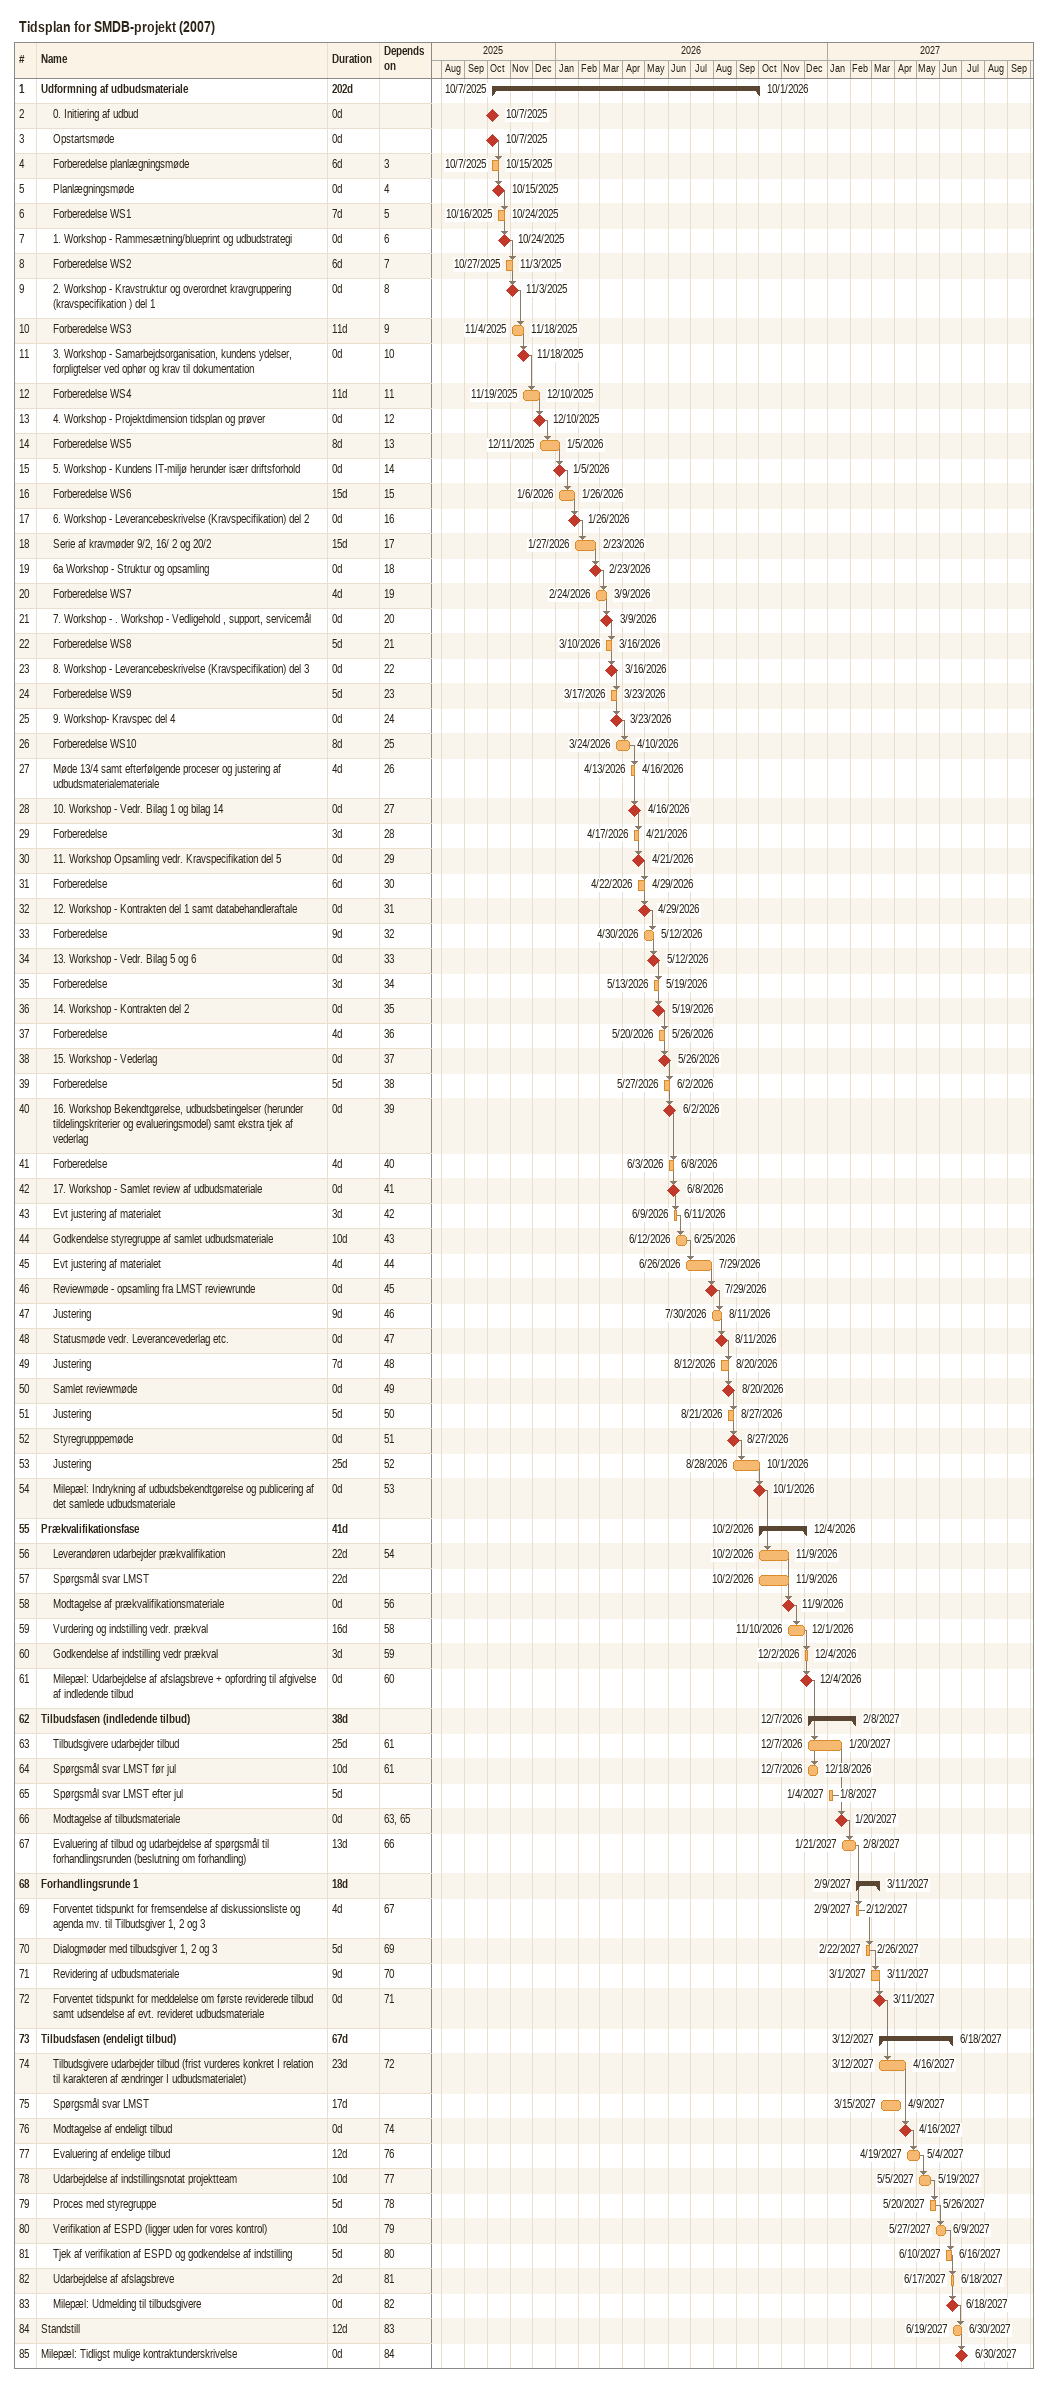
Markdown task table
Tidsplan for SMDB-projekt (2007)

| ID | Level | Task | Duration | Start | Finish | Predecessors |
|---|---|---|---|---|---|---|
| 1 | 1 | **Udformning af udbudsmateriale** | 202d | 2025-10-07 | 2026-10-01 |  |
| 2 | 2 | 0. Initiering af udbud | 0d | 2025-10-07 | 2025-10-07 |  |
| 3 | 2 | Opstartsmøde | 0d | 2025-10-07 | 2025-10-07 |  |
| 4 | 2 | Forberedelse planlægningsmøde | 6d | 2025-10-07 | 2025-10-15 | 3 |
| 5 | 2 | Planlægningsmøde | 0d | 2025-10-15 | 2025-10-15 | 4 |
| 6 | 2 | Forberedelse WS1 | 7d | 2025-10-16 | 2025-10-24 | 5 |
| 7 | 2 | 1. Workshop - Rammesætning/blueprint og udbudstrategi | 0d | 2025-10-24 | 2025-10-24 | 6 |
| 8 | 2 | Forberedelse WS2 | 6d | 2025-10-27 | 2025-11-03 | 7 |
| 9 | 2 | 2. Workshop - Kravstruktur og overordnet kravgruppering (kravspecifikation ) del 1 | 0d | 2025-11-03 | 2025-11-03 | 8 |
| 10 | 2 | Forberedelse WS3 | 11d | 2025-11-04 | 2025-11-18 | 9 |
| 11 | 2 | 3. Workshop - Samarbejdsorganisation, kundens ydelser, forpligtelser ved ophør og krav til dokumentation | 0d | 2025-11-18 | 2025-11-18 | 10 |
| 12 | 2 | Forberedelse WS4 | 11d | 2025-11-19 | 2025-12-10 | 11 |
| 13 | 2 | 4. Workshop - Projektdimension tidsplan og prøver | 0d | 2025-12-10 | 2025-12-10 | 12 |
| 14 | 2 | Forberedelse WS5 | 8d | 2025-12-11 | 2026-01-05 | 13 |
| 15 | 2 | 5. Workshop - Kundens IT-miljø herunder især driftsforhold | 0d | 2026-01-05 | 2026-01-05 | 14 |
| 16 | 2 | Forberedelse WS6 | 15d | 2026-01-06 | 2026-01-26 | 15 |
| 17 | 2 | 6. Workshop - Leverancebeskrivelse (Kravspecifikation) del 2 | 0d | 2026-01-26 | 2026-01-26 | 16 |
| 18 | 2 | Serie af kravmøder 9/2, 16/ 2 og 20/2 | 15d | 2026-01-27 | 2026-02-23 | 17 |
| 19 | 2 | 6a Workshop - Struktur og opsamling | 0d | 2026-02-23 | 2026-02-23 | 18 |
| 20 | 2 | Forberedelse WS7 | 4d | 2026-02-24 | 2026-03-09 | 19 |
| 21 | 2 | 7. Workshop - . Workshop - Vedligehold , support, servicemål | 0d | 2026-03-09 | 2026-03-09 | 20 |
| 22 | 2 | Forberedelse WS8 | 5d | 2026-03-10 | 2026-03-16 | 21 |
| 23 | 2 | 8. Workshop - Leverancebeskrivelse (Kravspecifikation) del 3 | 0d | 2026-03-16 | 2026-03-16 | 22 |
| 24 | 2 | Forberedelse WS9 | 5d | 2026-03-17 | 2026-03-23 | 23 |
| 25 | 2 | 9. Workshop- Kravspec del 4 | 0d | 2026-03-23 | 2026-03-23 | 24 |
| 26 | 2 | Forberedelse WS10 | 8d | 2026-03-24 | 2026-04-10 | 25 |
| 27 | 2 | Møde 13/4 samt efterfølgende proceser og justering af udbudsmaterialemateriale | 4d | 2026-04-13 | 2026-04-16 | 26 |
| 28 | 2 | 10. Workshop - Vedr. Bilag 1 og bilag 14 | 0d | 2026-04-16 | 2026-04-16 | 27 |
| 29 | 2 | Forberedelse | 3d | 2026-04-17 | 2026-04-21 | 28 |
| 30 | 2 | 11. Workshop Opsamling vedr. Kravspecifikation del 5 | 0d | 2026-04-21 | 2026-04-21 | 29 |
| 31 | 2 | Forberedelse | 6d | 2026-04-22 | 2026-04-29 | 30 |
| 32 | 2 | 12. Workshop - Kontrakten del 1 samt databehandleraftale | 0d | 2026-04-29 | 2026-04-29 | 31 |
| 33 | 2 | Forberedelse | 9d | 2026-04-30 | 2026-05-12 | 32 |
| 34 | 2 | 13. Workshop - Vedr. Bilag 5 og 6 | 0d | 2026-05-12 | 2026-05-12 | 33 |
| 35 | 2 | Forberedelse | 3d | 2026-05-13 | 2026-05-19 | 34 |
| 36 | 2 | 14. Workshop - Kontrakten del 2 | 0d | 2026-05-19 | 2026-05-19 | 35 |
| 37 | 2 | Forberedelse | 4d | 2026-05-20 | 2026-05-26 | 36 |
| 38 | 2 | 15. Workshop - Vederlag | 0d | 2026-05-26 | 2026-05-26 | 37 |
| 39 | 2 | Forberedelse | 5d | 2026-05-27 | 2026-06-02 | 38 |
| 40 | 2 | 16. Workshop Bekendtgørelse, udbudsbetingelser (herunder tildelingskriterier og evalueringsmodel) samt ekstra tjek af vederlag | 0d | 2026-06-02 | 2026-06-02 | 39 |
| 41 | 2 | Forberedelse | 4d | 2026-06-03 | 2026-06-08 | 40 |
| 42 | 2 | 17. Workshop - Samlet review af udbudsmateriale | 0d | 2026-06-08 | 2026-06-08 | 41 |
| 43 | 2 | Evt justering af materialet | 3d | 2026-06-09 | 2026-06-11 | 42 |
| 44 | 2 | Godkendelse styregruppe af samlet udbudsmateriale | 10d | 2026-06-12 | 2026-06-25 | 43 |
| 45 | 2 | Evt justering af materialet | 4d | 2026-06-26 | 2026-07-29 | 44 |
| 46 | 2 | Reviewmøde - opsamling fra LMST reviewrunde | 0d | 2026-07-29 | 2026-07-29 | 45 |
| 47 | 2 | Justering | 9d | 2026-07-30 | 2026-08-11 | 46 |
| 48 | 2 | Statusmøde vedr. Leverancevederlag etc. | 0d | 2026-08-11 | 2026-08-11 | 47 |
| 49 | 2 | Justering | 7d | 2026-08-12 | 2026-08-20 | 48 |
| 50 | 2 | Samlet reviewmøde | 0d | 2026-08-20 | 2026-08-20 | 49 |
| 51 | 2 | Justering | 5d | 2026-08-21 | 2026-08-27 | 50 |
| 52 | 2 | Styregrupppemøde | 0d | 2026-08-27 | 2026-08-27 | 51 |
| 53 | 2 | Justering | 25d | 2026-08-28 | 2026-10-01 | 52 |
| 54 | 2 | Milepæl: Indrykning af udbudsbekendtgørelse og publicering af det samlede udbudsmateriale | 0d | 2026-10-01 | 2026-10-01 | 53 |
| 55 | 1 | **Prækvalifikationsfase** | 41d | 2026-10-02 | 2026-12-04 |  |
| 56 | 2 | Leverandøren udarbejder prækvalifikation | 22d | 2026-10-02 | 2026-11-09 | 54 |
| 57 | 2 | Spørgsmål svar LMST | 22d | 2026-10-02 | 2026-11-09 |  |
| 58 | 2 | Modtagelse af prækvalifikationsmateriale | 0d | 2026-11-09 | 2026-11-09 | 56 |
| 59 | 2 | Vurdering og indstilling vedr. prækval | 16d | 2026-11-10 | 2026-12-01 | 58 |
| 60 | 2 | Godkendelse af indstilling vedr prækval | 3d | 2026-12-02 | 2026-12-04 | 59 |
| 61 | 2 | Milepæl: Udarbejdelse af afslagsbreve + opfordring til afgivelse af indledende tilbud | 0d | 2026-12-04 | 2026-12-04 | 60 |
| 62 | 1 | **Tilbudsfasen (indledende tilbud)** | 38d | 2026-12-07 | 2027-02-08 |  |
| 63 | 2 | Tilbudsgivere udarbejder tilbud | 25d | 2026-12-07 | 2027-01-20 | 61 |
| 64 | 2 | Spørgsmål svar LMST før jul | 10d | 2026-12-07 | 2026-12-18 | 61 |
| 65 | 2 | Spørgsmål svar LMST efter jul | 5d | 2027-01-04 | 2027-01-08 |  |
| 66 | 2 | Modtagelse af tilbudsmateriale | 0d | 2027-01-20 | 2027-01-20 | 63, 65 |
| 67 | 2 | Evaluering af tilbud og udarbejdelse af spørgsmål til forhandlingsrunden (beslutning om forhandling) | 13d | 2027-01-21 | 2027-02-08 | 66 |
| 68 | 1 | **Forhandlingsrunde 1** | 18d | 2027-02-09 | 2027-03-11 |  |
| 69 | 2 | Forventet tidspunkt for fremsendelse af diskussionsliste og agenda mv. til Tilbudsgiver 1, 2 og 3 | 4d | 2027-02-09 | 2027-02-12 | 67 |
| 70 | 2 | Dialogmøder med tilbudsgiver 1, 2 og 3 | 5d | 2027-02-22 | 2027-02-26 | 69 |
| 71 | 2 | Revidering af udbudsmateriale | 9d | 2027-03-01 | 2027-03-11 | 70 |
| 72 | 2 | Forventet tidspunkt for meddelelse om første reviderede tilbud samt udsendelse af evt. revideret udbudsmateriale | 0d | 2027-03-11 | 2027-03-11 | 71 |
| 73 | 1 | **Tilbudsfasen (endeligt tilbud)** | 67d | 2027-03-12 | 2027-06-18 |  |
| 74 | 2 | Tilbudsgivere udarbejder tilbud (frist vurderes konkret I relation til karakteren af ændringer I udbudsmaterialet) | 23d | 2027-03-12 | 2027-04-16 | 72 |
| 75 | 2 | Spørgsmål svar LMST | 17d | 2027-03-15 | 2027-04-09 |  |
| 76 | 2 | Modtagelse af endeligt tilbud | 0d | 2027-04-16 | 2027-04-16 | 74 |
| 77 | 2 | Evaluering af endelige tilbud | 12d | 2027-04-19 | 2027-05-04 | 76 |
| 78 | 2 | Udarbejdelse af indstillingsnotat projektteam | 10d | 2027-05-05 | 2027-05-19 | 77 |
| 79 | 2 | Proces med styregruppe | 5d | 2027-05-20 | 2027-05-26 | 78 |
| 80 | 2 | Verifikation af ESPD (ligger uden for vores kontrol) | 10d | 2027-05-27 | 2027-06-09 | 79 |
| 81 | 2 | Tjek af verifikation af ESPD og godkendelse af indstilling | 5d | 2027-06-10 | 2027-06-16 | 80 |
| 82 | 2 | Udarbejdelse af afslagsbreve | 2d | 2027-06-17 | 2027-06-18 | 81 |
| 83 | 2 | Milepæl: Udmelding til tilbudsgivere | 0d | 2027-06-18 | 2027-06-18 | 82 |
| 84 | 1 | Standstill | 12d | 2027-06-19 | 2027-06-30 | 83 |
| 85 | 1 | Milepæl: Tidligst mulige kontraktunderskrivelse | 0d | 2027-06-30 | 2027-06-30 | 84 |
